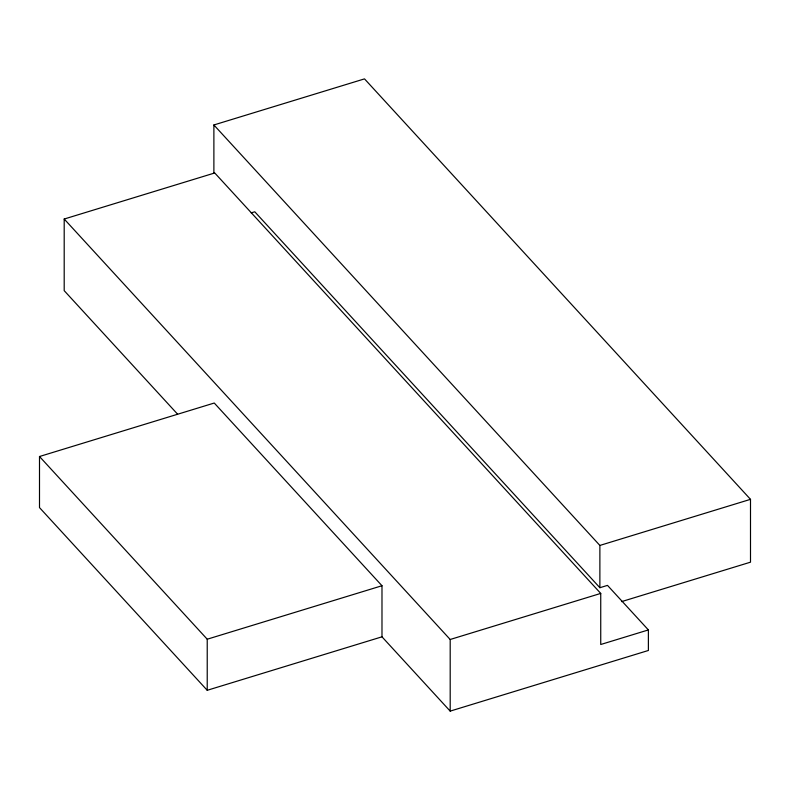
<?xml version="1.0" encoding="UTF-8"?>
<svg xmlns="http://www.w3.org/2000/svg" width="790" height="790" viewBox="0 0 790 790"><rect width="100%" height="100%" fill="white"/><g stroke="black" fill="none" stroke-linecap="round" stroke-linejoin="round"><path stroke-width="1.19" d="M213.883 173.02L213.883 124.968L364.506 78.882L750.5 499.339L750.5 562.174L621.552 601.625M177.572 414.157L64.197 290.661L64.197 219.028L214.742 172.961L600.736 593.418L600.736 644.502L648.383 629.926L648.383 650.476L450.191 711.119L381.985 636.819L381.985 585.736L214.258 403.028L39.5 456.511L39.5 507.595L207.227 690.292L381.985 636.819M251.24 212.875L254.775 211.789L599.877 587.711L607.49 585.38L648.383 629.926M39.5 456.511L207.227 639.209L381.985 585.736M213.883 124.968L599.877 545.436L750.5 499.339M64.197 219.028L450.191 639.485L600.736 593.418M599.877 545.436L599.877 587.711M450.191 639.485L450.191 711.119M207.227 639.209L207.227 690.292"/></g></svg>
